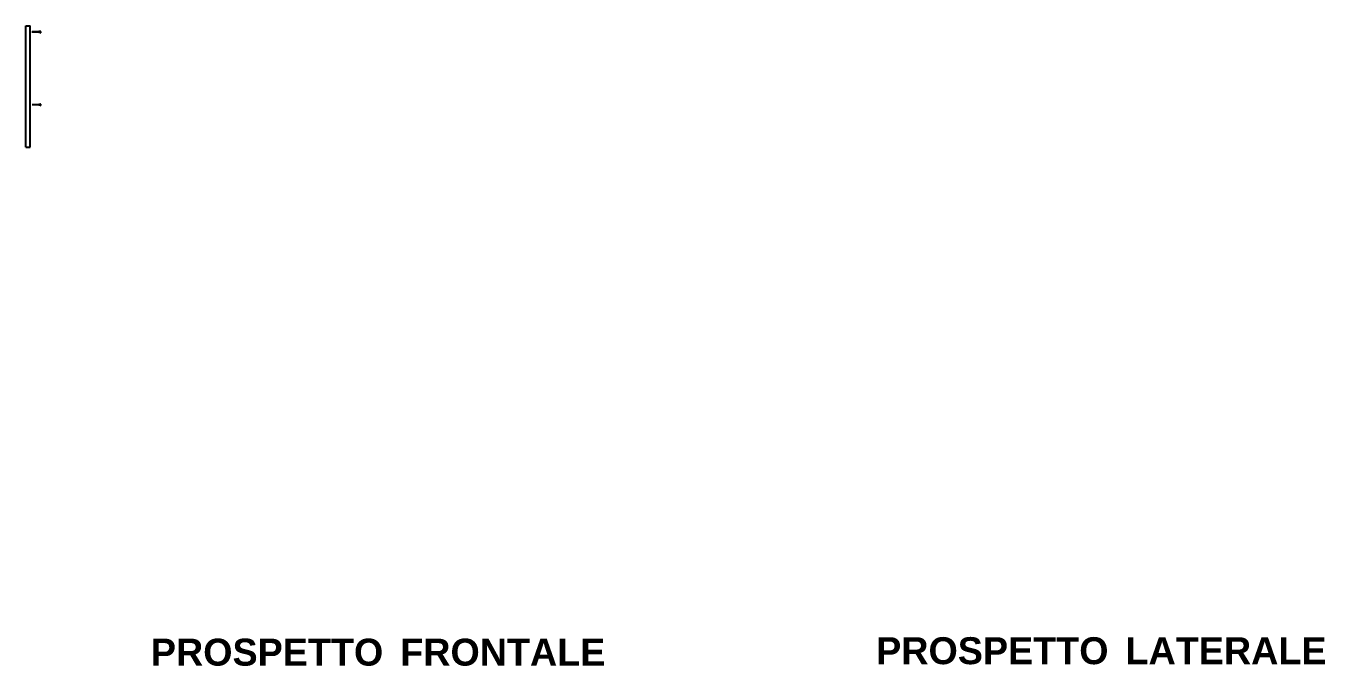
# Model space of a CAD drawing. Header units: millimetres. Extents: x -863 to 1110, y -422 to 583.
# Drawn here: x 628.6 to 1110.1, y 339.2 to 576.6 of the extents above; entities that cross this region are included whole.
import ezdxf

# ---------------------------------------------------------------- set-up
doc = ezdxf.new("R2010")
doc.units = ezdxf.units.MM
doc.layers.get('0').update_dxf_attribs({"color": 51})
doc.layers.add('Simboli', color=10, linetype='Continuous')
doc.styles.add('ARIAL-BOLD', font='')
doc.styles.get('ARIAL-BOLD').set_extended_font_data('Arial', bold=True)

msp = doc.modelspace()

# ---------------------------------------------------------------- linework, layer by layer
for p, q in [((628.58, 531.59), (628.58, 576.59)), ((630.08, 531.59), (630.08, 576.59)), ((633.31, 574.44), (630.91, 574.38)), ((630.91, 574.28), (630.91, 574.38)), ((633.31, 574.23), (630.91, 574.28)), ((633.91, 574.48), (633.31, 574.48)), ((633.31, 574.48), (633.31, 574.18)), ((633.91, 574.18), (633.31, 574.18)), ((634.06, 574.58), (633.91, 574.58)), ((633.91, 574.58), (633.91, 574.08)), ((633.91, 574.08), (634.06, 574.08)), ((634.06, 574.08), (634.06, 574.58)), ((633.32, 547.45), (630.92, 547.4)), ((630.92, 547.3), (630.92, 547.4)), ((633.32, 547.25), (630.92, 547.3)), ((633.92, 547.5), (633.32, 547.5)), ((633.32, 547.5), (633.32, 547.2)), ((633.92, 547.2), (633.32, 547.2)), ((634.07, 547.6), (633.92, 547.6)), ((633.92, 547.6), (633.92, 547.1)), ((633.92, 547.1), (634.07, 547.1)), ((634.07, 547.1), (634.07, 547.6)), ((628.58, 531.59), (630.08, 531.59))]:
    msp.add_line(p, q)
at = {"ltscale": 0.2}
msp.add_line((628.58, 576.59), (630.08, 576.59), dxfattribs=at)

# ---------------------------------------------------------------- texts
at = {"layer": 'Simboli', "ltscale": 0.2}
note = msp.add_mtext_dynamic_manual_height_columns('PROSPETTO ', width=64.699, gutter_width=27.75, heights=[14.1, 0], dxfattribs=dict(at, insert=(674.87, 349.38), char_height=10, attachment_point=1, style='ARIAL-BOLD'))
for column, words in zip(note.columns.linked_columns, ['FRONTALE']):
    column.text = words
note = msp.add_mtext_dynamic_manual_height_columns('PROSPETTO ', width=64.699, gutter_width=27.75, heights=[14.1, 0], dxfattribs=dict(at, insert=(943.74, 349.92), char_height=10, attachment_point=1, style='ARIAL-BOLD'))
for column, words in zip(note.columns.linked_columns, ['LATERALE']):
    column.text = words

doc.saveas('drawing.dxf')
